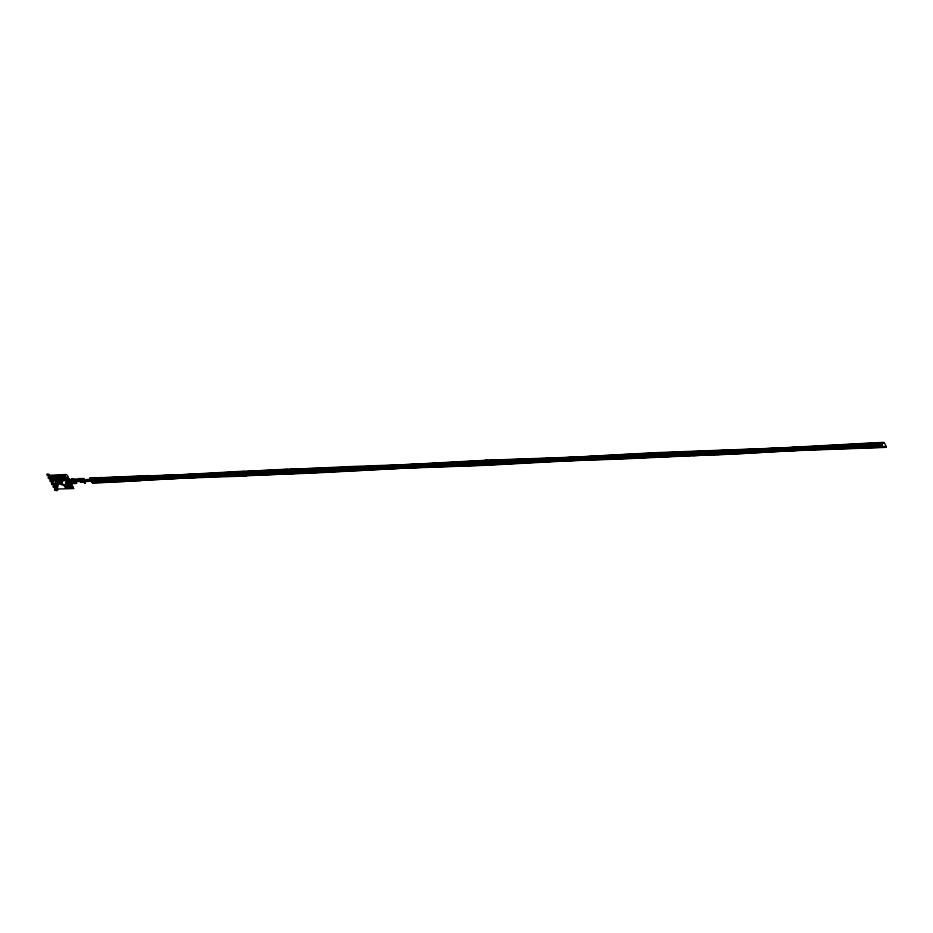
<?xml version="1.0" encoding="UTF-8"?>
<svg xmlns="http://www.w3.org/2000/svg" width="933" height="933" viewBox="0 0 933 933"><rect width="100%" height="100%" fill="white"/><g stroke="black" fill="none" stroke-linecap="round" stroke-linejoin="round"><path stroke-width="1.4" d="M48.376 477.953L48.388 477.673A1.551 0.875 12.6 0 1 48.539 477.416L48.936 477.183A1.644 0.933 12.6 0 1 50.067 477.125L51.467 477.906A1.644 0.933 12.6 0 1 51.35 478.769L51.023 478.932A1.528 0.863 12.6 0 1 50.639 479.014L50.359 479.026M52.994 476.18C56.948 477.486 50.93 476.18 53.881 476.262M53.869 476.413L53.169 476.343M55.747 475.585L56.481 475.678M56.493 475.807L55.747 475.713M59.899 475.398L60.633 475.492M60.598 475.678L59.934 475.562M61.975 475.305L62.709 475.398M57.263 483.97C59.455 483.527 57.205 488.332 57.111 488.437A2.624 1.481 12.6 0 1 58.091 488.985L73.835 488.589L71.083 483.749L76.669 483.422L75.141 480.682M59.199 481.078L62.126 481.988M62.674 475.585L61.986 475.457M58.009 484.192L57.298 484.134M59.945 481.335C62.814 480.238 58.243 481.113 59.899 481.276M61.94 478.174L62.674 478.279M64.097 475.2C67.304 475.41 61.951 476.588 64.809 475.189M62.814 478.116L63.549 478.209M61.881 479.865L62.628 479.959M62.639 478.466L61.835 478.046A1.376 0.77 12.6 0 1 62.639 477.428C65.112 475.072 71.631 480.833 66.465 474.489L50.744 475.2L50.569 476.681A2.624 1.481 12.6 0 1 52.563 478.314L52.819 478.967L61.998 478.466M64.844 475.445L64.155 475.398M63.572 477.836L64.319 477.929M61.368 481.766L62.114 481.86M63.549 478.361L62.849 478.279M62.616 480.11L61.963 480.075M63.596 477.988C66.033 478.769 60.867 475.025 63.246 478.874M61.356 483.749L62.103 483.854M64.657 478.128L65.392 478.221M62.056 484.04C62.219 484.437 60.948 482.104 61.38 483.9M65.392 478.372L61.753 481.883L60.715 481.929M65.567 483.306L66.301 483.411M66.301 483.551L65.602 483.481M69.439 479.072L69.182 479.842L70.535 479.854L68.715 478.804L69.439 478.921M67.328 484.927L68.074 485.02M65.986 487.889L66.733 487.982M69.054 483.446L68.331 483.177L69.065 483.294M66.733 488.134L66.045 488.076M68.051 487.796L68.797 487.901M68.797 488.041L68.074 487.947M74.442 479.434L75.188 479.539M70.138 487.714L70.885 487.807M75.188 479.679L74.5 479.632M70.873 487.959C70.885 488.414 69.707 486 70.15 487.842M72.214 487.644L72.961 487.737M72.961 487.866L72.226 487.772M80.961 478.722L81.707 478.827M81.941 478.676L80.984 478.874M83.084 481.988L82.349 481.72L83.084 481.836M84.88 481.58L85.626 481.673M85.591 481.86L84.903 481.731M89.778 478.594L90.513 478.687L89.813 478.769M91.189 480.063L90.454 479.819L243.98 471.188M91.516 481.86L92.262 481.964M92.25 482.116L91.539 482.011M92.74 481.405L93.487 481.51M93.452 481.696L487.446 460.459M106.28 480.227L107.027 480.332M106.992 480.518L106.315 480.402M129.92 478.326L130.655 478.419M130.62 478.606L129.955 478.489M287.271 469.987L288.005 470.232L138.317 478.407L289.662 473.206M289.137 469.905L664.343 456.704L881.883 444.913M289.836 470.185L289.148 470.057M289.627 473.393L288.938 473.264M290.793 473.031L634.697 453.986L827.244 446.207M291.528 473.276L290.839 473.218M485.895 461.065L486.641 461.17M486.629 461.31L485.918 461.217M487.749 460.984L488.495 461.077M488.495 461.229L885.93 447.094M487.539 464.168L488.274 464.272M488.239 464.459L149.653 476.133L90.104 478.606L90.466 479.294L80.891 479.994M490.14 464.342L489.405 464.226M684.239 452.143L684.985 452.237M684.985 452.388L363.543 470.279L246.394 475.748M686.105 452.062L686.851 452.307L686.117 452.19M685.895 455.269L686.641 455.362L685.918 455.421M687.761 455.176L688.507 455.281M688.496 455.421L687.784 455.327M873.346 443.665L884.449 443.175M873.043 444.808L873.789 444.901M874.081 443.91L873.358 443.816M873.521 445.671L874.268 445.764M873.778 445.053L873.078 444.983M731.973 454.149L881.65 445.473M874.967 446.744L875.714 446.837M875.702 446.989L874.991 446.895M50.522 479.084L51.84 477.743L57.146 477.649L58.476 476.157M51.7 481.3L53.274 479.714L63.479 478.792M57.158 483.236L56.062 484.355L57.006 486.151L55.234 487.971M63.945 477.941L66.231 477.684L70.022 479.422M65.45 477.276L64.844 477.871L65.438 479.002M70.045 480.775L67.677 483.236L69.462 485.86M65.31 486.046L66.021 485.323L65.473 484.285M72.238 479.317L76.436 479.049L81.124 481.113L81.101 481.976M268.331 470.605L76.599 480.996L75.62 481.988L70.663 482.209L69.578 483.306L71.538 485.766M73.124 480.635L79.34 480.297M73.637 482.093L80.156 481.381M67.386 485.953L65.497 482.594L67.759 480.285L78.815 479.422L78.349 478.536L84.332 478.571M81.661 479.994L79.643 480.425M81.031 481.486L84.297 481.265M57.998 484.005L60.493 484.005A1.376 0.77 12.6 0 0 61.508 484.612L64.727 485.906L68.68 485.72A1.376 0.77 12.6 0 0 68.879 484.822A1.376 0.77 12.6 0 0 67.398 484.227L67.199 483.889A1.376 0.77 12.6 0 0 66.861 482.991L68.564 480.973L75.002 480.658M874.198 445.962L873.545 445.822M51.257 478.827L51.023 478.932A1.644 0.933 12.6 0 1 49.881 478.979L49.262 478.792A1.644 0.933 12.6 0 1 48.843 478.559L48.504 478.209M64.307 477.999L62.873 477.941M55.35 478.886C56.412 477.474 52.085 477.929 54.452 478.932M55.793 479.714C56.843 478.291 52.575 478.804 54.884 479.76M57.846 479.62C58.896 478.244 54.627 478.676 56.948 479.667M59.945 479.527L59.222 477.556L63.374 477.369L64.54 479.037M882.082 445.181L693.581 455.701M881.802 445.752L819.291 449.426M819.139 449.158L717.64 454.849M244.119 471.457L354.948 466.36L685.813 454.896M244.598 472.32L118.083 479.317L313.453 472.483L684.81 452.143M244.749 472.588L287.737 470.547M140.486 480.472L486.093 461.357M140.638 480.74L108.706 482.023M731.822 453.87L621.005 458.989L289.592 470.465M858.652 444.376L874.081 443.758M858.232 444.668L482.373 465.194L91.796 479.084M124.614 481.253L486.221 461.672M124.754 481.521L92.285 482.781M723.238 453.146L687.434 454.826M723.39 453.415L854.383 446.219L686.431 452.073M717.489 454.581L707.937 455.036M268.482 470.885L287.644 470.104L98.991 480.18L241.437 475.352M873.206 443.956L482.524 464.914L91.679 478.804L93.44 482.128L484.472 460.867L886.35 446.767L884.309 442.895L489.942 464.576M873.346 444.225L486.501 465.287L91.947 479.352M108.846 482.291L92.425 483.049M708.252 454.744L614.462 458.954L289.452 470.197M57.286 479.399L59.362 479.305C60.948 477.894 56.726 478.851 59.036 479.574M287.002 469.147L84.88 480.343M485.498 460.272L874.524 446.452M89.766 478.023L98.07 477.649M883.411 442.335L489.219 463.736M89.906 478.291L102.327 477.463M287.142 469.416L685.953 455.164M485.638 460.54L845.31 447.957M883.551 442.615L489.359 464.004L490.14 464.191M291.376 473.509L654.36 453.298L881.86 444.784M287.481 469.731L686.56 455.467M686.245 452.318L712.45 451.257M54.802 480.81L51.525 480.962L50.067 478.046M80.191 480.017L81.113 479.982M488.076 461.578L886.07 447.374M684.67 452.75L313.581 473.066L85.428 481.218M686.291 452.668L833.437 447.152L687.574 455.094M79.923 480.063L90.618 479.585L92.145 482.466L486.093 460.797L886.21 446.487M84.74 480.075L91.189 479.935M69.917 480.95L70.745 480.915M80.121 481.148L279.947 474.022M85.579 481.498L246.534 476.017M70.628 482.233L71.421 482.198M82.71 481.848L85.288 483.376M93.125 481.58L487.306 460.191M288.892 472.786L245.822 474.617M290.781 472.693L657.625 452.575L881.02 444.26M487.353 463.818L102.467 477.731M52.878 483.527L55.269 483.422L56.586 482.093L55.957 480.903M487.493 464.086L149.42 475.818M53.064 483.865L55.968 483.737M68.272 482.583L69.625 483.271M693.895 455.409L688.169 455.397M67.701 485.032L64.692 485.172L61.45 483.329M98.222 477.918L149.28 475.55M874.664 446.72L850.931 447.723M279.807 473.742L289.522 473.591M712.754 450.931L881.953 445.053M845.193 448.237L850.045 448.038M241.169 475.084L245.962 474.885M828.038 446.184L881.149 444.528M57.624 483.247C60.598 486.291 52.166 481.836 59.141 483.142L62.254 479.97L61.835 479.165M50.394 477.206L50.067 477.125A1.551 0.875 12.6 0 0 48.901 477.206M60.598 476.075L60.272 475.515M68.645 483.294L69.089 484.11M83.853 481.113L85.265 481.696L84.39 481.825L85.066 483.096M64.739 475.923L64.47 475.329M61.391 481.918L60.097 482.128L59.222 481.23M51.467 477.906L51.222 477.638A1.644 0.933 12.6 0 0 50.557 477.253M487.551 464.319L488.134 464.669M67.351 485.067C65.695 485.265 68.96 487.819 67.269 484.215M67.339 477.521L67.946 478.664M70.92 484.274L71.526 485.417M72.284 487.166L72.587 487.749M67.234 478.921L67.619 479.644L66.686 480.6L60.109 480.717L58.091 482.723L56.225 482.804L54.056 485.755A1.644 0.933 12.6 0 1 56.202 487.154A1.644 0.933 12.6 0 1 53.578 487.353A1.644 0.933 12.6 0 1 54.009 485.801M66.161 477.568L66.768 478.711M69.742 484.32L70.348 485.463M66.336 478.956L66.185 480.227L58.639 480.168L58.009 480.81L55.269 479.597L54.546 478.232M64.995 477.626L65.602 478.769M68.564 484.379L69.17 485.522M63.187 478.221L63.642 479.084M66.22 484.484L66.826 485.626M62.301 478.291L62.744 479.119M61.461 477.778L62.068 478.921M65.042 484.53L65.648 485.673M60.283 477.836L60.89 478.979M63.864 484.589L64.47 485.731M54.557 486.688L56.132 489.673M48.563 478.302A1.644 0.933 12.6 0 1 48.539 477.416M75.946 480.32L77.077 480.553L75.946 480.285M78.244 479.317L79.387 479.55L78.255 479.282M79.585 481.276L81.672 482.081L79.608 481.206M57.24 476.32L55.339 475.76L57.24 476.32M55.537 481.533C58.861 483.714 55.945 479.749 55.537 481.533M58.208 478.151L56.307 477.591L58.208 478.151M66.523 477.778L64.61 477.218L66.523 477.778M64.272 485.475C65.042 487.842 67.596 484.635 64.272 485.475M65.252 487.306C66.068 489.708 68.471 486.396 65.252 487.306M70.511 485.195C71.223 487.539 73.789 484.437 70.605 485.137M71.479 487.026C72.273 489.405 74.675 486.151 71.479 487.026M57.449 475.585C58.278 477.999 60.668 474.675 57.449 475.585M58.417 477.416C59.129 479.772 61.695 476.658 58.511 477.358M57.205 480.658C58.033 483.072 60.423 479.749 57.205 480.658M59.525 475.492C60.33 477.871 62.779 474.64 59.525 475.492M60.493 477.323C61.263 479.702 63.817 476.483 60.493 477.323M61.601 475.398C62.289 477.743 64.832 474.629 61.695 475.34M69.543 480.507C70.255 483.049 72.517 479.76 69.543 480.507M67.328 487.213C67.981 489.522 70.628 486.501 67.421 487.154M68.436 485.288C69.229 487.691 71.596 484.367 68.436 485.288M70.232 481.79C70.99 484.379 73.182 480.996 70.232 481.79M71.724 478.886C72.471 481.463 74.628 478.069 71.724 478.886M72.436 480.378C73.171 482.956 75.363 479.574 72.436 480.378M73.124 481.661C73.777 484.169 76.144 481.031 73.217 481.603M47.163 474.209L47.163 475.702L50.242 475.562L48.703 474.139L47.163 474.209M52.05 484.449A1.644 0.933 12.6 0 0 54.662 484.25A1.644 0.933 12.6 0 0 52.481 482.897A1.644 0.933 12.6 0 0 52.05 484.449M55.117 490.257A1.644 0.933 12.6 0 0 57.741 490.058A1.644 0.933 12.6 0 0 55.548 488.705A1.644 0.933 12.6 0 0 55.117 490.257M50.51 481.545A1.644 0.933 12.6 0 0 53.123 481.346A1.644 0.933 12.6 0 0 50.942 479.994A1.644 0.933 12.6 0 0 50.51 481.545"/></g></svg>
